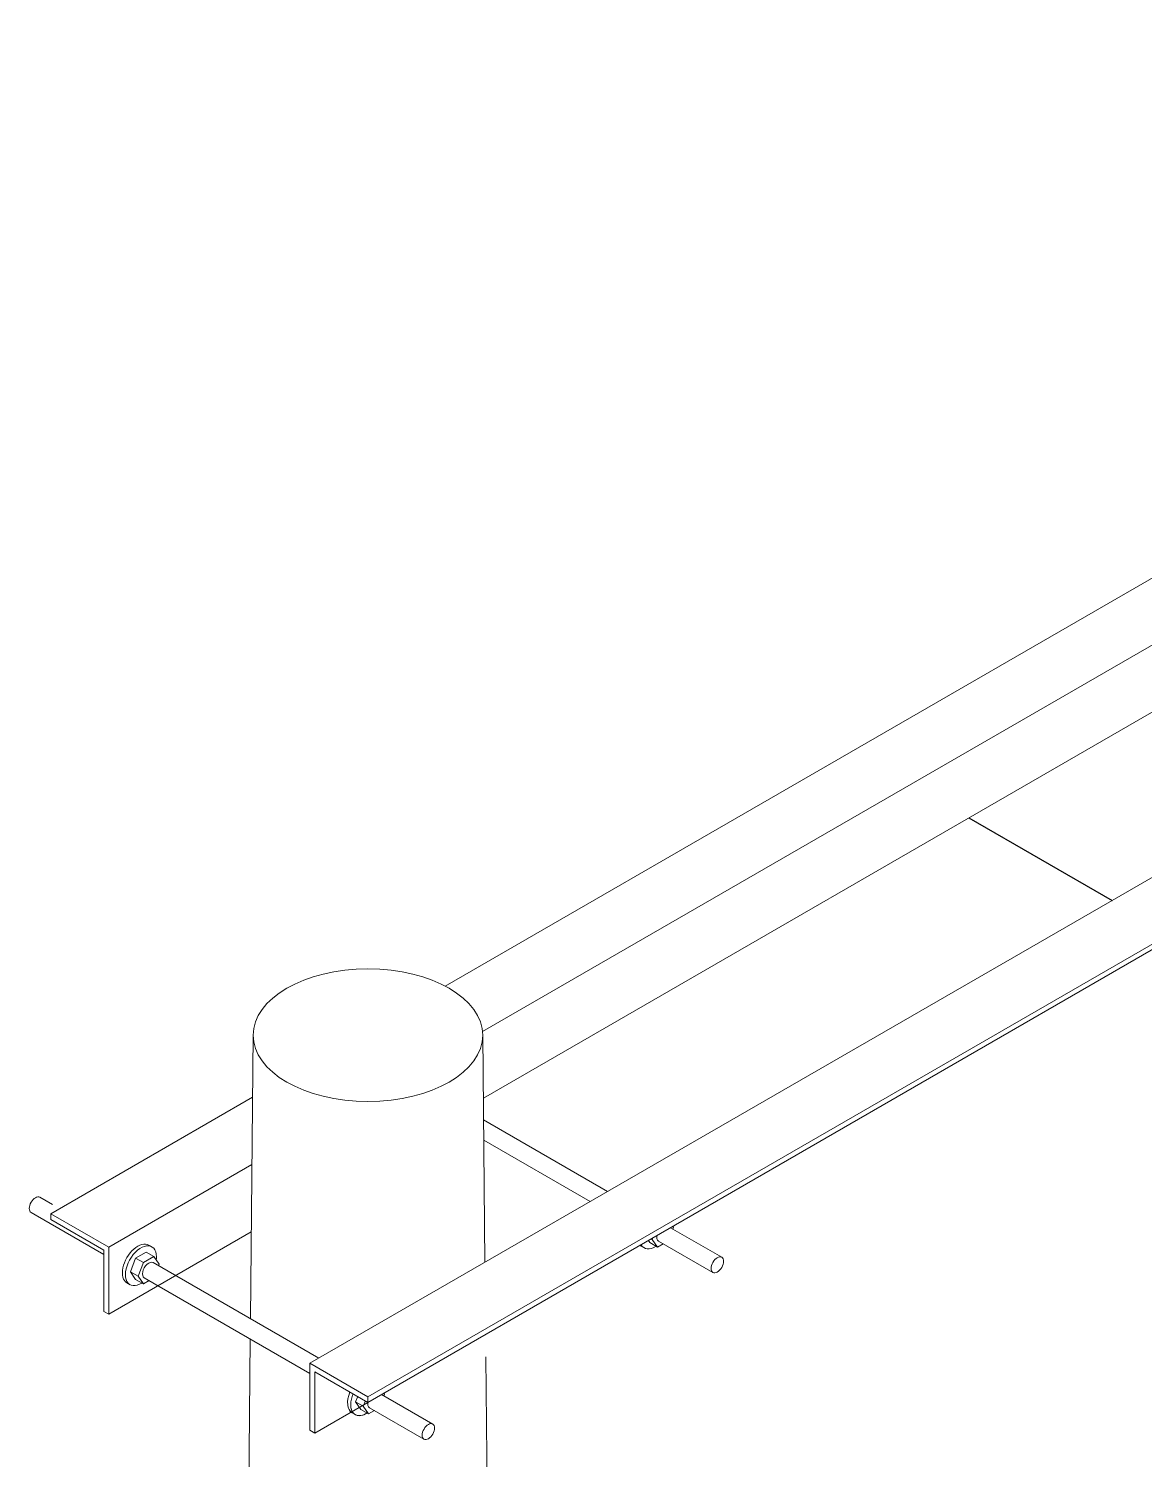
# Model space of a CAD drawing. Header units: millimetres. Extents: x 1804 to 3757, y 2643 to 7323.
# Drawn here: x 2169.24 to 2176.61, y 3196.4 to 3205.85 of the extents above; entities that cross this region are included whole.
import ezdxf

# ---------------------------------------------------------------- set-up
doc = ezdxf.new("R2010")
doc.units = ezdxf.units.MM
doc.layers.add('Conduct', color=1, linetype='Continuous', lineweight=30)

msp = doc.modelspace()

# ---------------------------------------------------------------- linework, layer by layer
at = {"linetype": 'Continuous', "lineweight": 0, "extrusion": (-1.11022e-16, 0.816497, 0.57735)}
for p, q in [((2182.9503, 3205.8486), (2171.9948, 3199.5235)), ((2183.4664, 3205.7042), (2172.2419, 3199.2238)), ((2185.2741, 3205.2147), (2171.1017, 3197.0322)), ((2185.0443, 3204.6397), (2171.4847, 3196.8111)), ((2185.0443, 3204.6025), (2171.4847, 3196.7739)), ((2179.8222, 3203.158), (2172.2469, 3198.7844)), ((2170.7264, 3199.2018), (2170.7091, 3197.3256)), ((2172.2431, 3199.2018), (2172.2569, 3197.6992)), ((2170.7226, 3198.7889), (2169.3908, 3198.02)), ((2172.2483, 3198.6398), (2173.0672, 3198.167)), ((2172.2495, 3198.5057), (2172.9516, 3198.1003)), ((2170.7185, 3198.3443), (2169.7738, 3197.7989)), ((2169.318, 3198.1287), (2169.4025, 3198.08)), ((2169.2603, 3198.0287), (2169.2869, 3198.0133)), ((2169.2869, 3198.0133), (2169.7417, 3197.7507)), ((2169.7738, 3197.7989), (2169.3908, 3198.02)), ((2169.3908, 3198.02), (2169.3908, 3197.9829)), ((2169.3908, 3197.9829), (2169.7417, 3197.7803)), ((2170.7144, 3197.8996), (2169.7738, 3197.3566)), ((2173.4824, 3197.9273), (2173.8202, 3197.7323)), ((2173.5018, 3197.9302), (2173.4973, 3197.9187)), ((2173.5018, 3197.9302), (2173.4973, 3197.9187)), ((2173.4977, 3197.9361), (2173.5018, 3197.9302)), ((2173.4977, 3197.9361), (2173.5018, 3197.9302)), ((2169.7417, 3197.7803), (2169.7417, 3197.3751)), ((2169.7738, 3197.3566), (2169.7738, 3197.7989)), ((2169.9508, 3197.7263), (2170.0208, 3197.7667)), ((2170.0719, 3197.7373), (2170.0208, 3197.7667)), ((2170.0376, 3197.8134), (2170.058, 3197.8016)), ((2173.288, 3197.806), (2173.3084, 3197.7942)), ((2173.288, 3197.806), (2173.3084, 3197.7942)), ((2173.336, 3197.8428), (2173.3457, 3197.8291)), ((2173.3457, 3197.8291), (2173.336, 3197.8428)), ((2173.3967, 3197.7996), (2173.3457, 3197.8291)), ((2173.3967, 3197.7996), (2173.3457, 3197.8291)), ((2173.3617, 3197.8494), (2173.3546, 3197.8535)), ((2173.3617, 3197.8494), (2173.3546, 3197.8535)), ((2173.3617, 3197.8494), (2173.3658, 3197.86)), ((2173.3617, 3197.8494), (2173.3658, 3197.86)), ((2173.3967, 3197.7996), (2173.3617, 3197.8494)), ((2173.3967, 3197.7996), (2173.3617, 3197.8494)), ((2173.4346, 3197.8214), (2173.3967, 3197.7996)), ((2173.4346, 3197.8214), (2173.3967, 3197.7996)), ((2173.4029, 3197.8398), (2173.7624, 3197.6322)), ((2169.9158, 3197.6361), (2169.9508, 3197.7263)), ((2170.0018, 3197.6968), (2169.9508, 3197.7263)), ((2169.9668, 3197.6066), (2170.0018, 3197.6968)), ((2170.0018, 3197.6968), (2170.0719, 3197.7373)), ((2170.0657, 3197.697), (2171.1595, 3197.0656)), ((2170.0719, 3197.7373), (2170.1069, 3197.6874)), ((2170.1069, 3197.6874), (2170.1024, 3197.6759)), ((2169.9668, 3197.6066), (2169.9158, 3197.6361)), ((2169.9508, 3197.5862), (2169.9158, 3197.6361)), ((2170.0018, 3197.5568), (2169.9508, 3197.5862)), ((2170.0018, 3197.5568), (2169.9668, 3197.6066)), ((2170.0397, 3197.5786), (2170.0018, 3197.5568)), ((2170.008, 3197.597), (2171.1017, 3196.9655)), ((2169.8931, 3197.5632), (2169.9136, 3197.5514)), ((2169.7417, 3197.3751), (2169.7738, 3197.3566)), ((2170.7079, 3197.1928), (2170.654, 3191.3267)), ((2171.1017, 3197.0322), (2171.4847, 3196.8111)), ((2171.1017, 3196.5899), (2171.1017, 3197.0322)), ((2172.2626, 3197.0752), (2172.3152, 3191.3561)), ((2171.1339, 3196.9765), (2171.1339, 3196.5713)), ((2171.4847, 3196.7739), (2171.1339, 3196.9765)), ((2171.5747, 3196.8259), (2171.9125, 3196.6308)), ((2171.5941, 3196.8288), (2171.5896, 3196.8173)), ((2171.5941, 3196.8288), (2171.5896, 3196.8173)), ((2171.5899, 3196.8347), (2171.5941, 3196.8288)), ((2171.5899, 3196.8347), (2171.5941, 3196.8288)), ((2171.4847, 3196.7739), (2171.1339, 3196.5713)), ((2171.4029, 3196.7774), (2171.4168, 3196.8132)), ((2171.454, 3196.748), (2171.4029, 3196.7774)), ((2171.4029, 3196.7774), (2171.4379, 3196.7276)), ((2171.454, 3196.748), (2171.4029, 3196.7774)), ((2171.4379, 3196.7276), (2171.4029, 3196.7774)), ((2171.489, 3196.6981), (2171.4379, 3196.7276)), ((2171.489, 3196.6981), (2171.4379, 3196.7276)), ((2171.454, 3196.748), (2171.4678, 3196.7837)), ((2171.454, 3196.748), (2171.4678, 3196.7837)), ((2171.489, 3196.6981), (2171.454, 3196.748)), ((2171.489, 3196.6981), (2171.454, 3196.748)), ((2171.4847, 3196.8111), (2171.4847, 3196.7739)), ((2171.4847, 3196.8111), (2171.4847, 3196.7739)), ((2171.4847, 3196.8111), (2171.4847, 3196.7739)), ((2171.4951, 3196.7384), (2171.8547, 3196.5308)), ((2171.3803, 3196.7046), (2171.4007, 3196.6928)), ((2171.3803, 3196.7046), (2171.4007, 3196.6928)), ((2171.5269, 3196.72), (2171.489, 3196.6981)), ((2171.5269, 3196.72), (2171.489, 3196.6981)), ((2171.1339, 3196.5713), (2171.1017, 3196.5899))]:
    msp.add_line(p, q, dxfattribs=at)
at = {"linetype": 'Continuous', "lineweight": 0}
for centre, major_axis in [((2171.4847, 3199.1995), (-0.7584, 0)), ((2173.7913, 3197.6822), (0.0289, 0.05)), ((2171.8836, 3196.5808), (0.0289, 0.05))]:
    msp.add_ellipse(centre, major_axis=major_axis, ratio=0.57735, dxfattribs=at)
for centre, major_axis, start_param, end_param in [((2169.2891, 3198.0787), (-0.0289, -0.05), 3.141593, 6.283185), ((2173.4317, 3197.8898), (0.0289, 0.05), 2.181343, 3.141593), ((2169.9654, 3197.6883), (0.0722, 0.1251), 0, 3.141593), ((2169.9858, 3197.6765), (0.0722, 0.1251), 5.497787, 10.271767), ((2173.3602, 3197.9311), (0.0722, 0.1251), 3.038282, 3.141593), ((2173.3807, 3197.9193), (0.0722, 0.1251), 2.801147, 3.988582), ((2173.3807, 3197.9193), (0.0722, 0.1251), 9.084333, 10.271767), ((2170.0369, 3197.647), (0.0289, 0.05), 0, 3.141593), ((2169.9858, 3197.6765), (0.0722, 0.1251), 5.340099, 5.497787), ((2171.4525, 3196.8297), (0.0722, 0.1251), 1.795419, 3.141593), ((2171.473, 3196.8179), (0.0722, 0.1251), 8.078604, 10.271767), ((2171.4525, 3196.8297), (0.0722, 0.1251), 2.536121, 3.141593), ((2171.473, 3196.8179), (0.0722, 0.1251), 2.335151, 3.988582), ((2171.524, 3196.7884), (0.0289, 0.05), 2.161381, 3.141593)]:
    msp.add_ellipse(centre, major_axis=major_axis, ratio=0.57735, start_param=start_param, end_param=end_param, dxfattribs=at)
at = {"layer": 'Conduct', "extrusion": (-1.11022e-16, 0.816497, 0.57735)}
msp.add_line((2175.4526, 3200.6352), (2176.3974, 3200.0897), dxfattribs=at)

doc.saveas('drawing.dxf')
